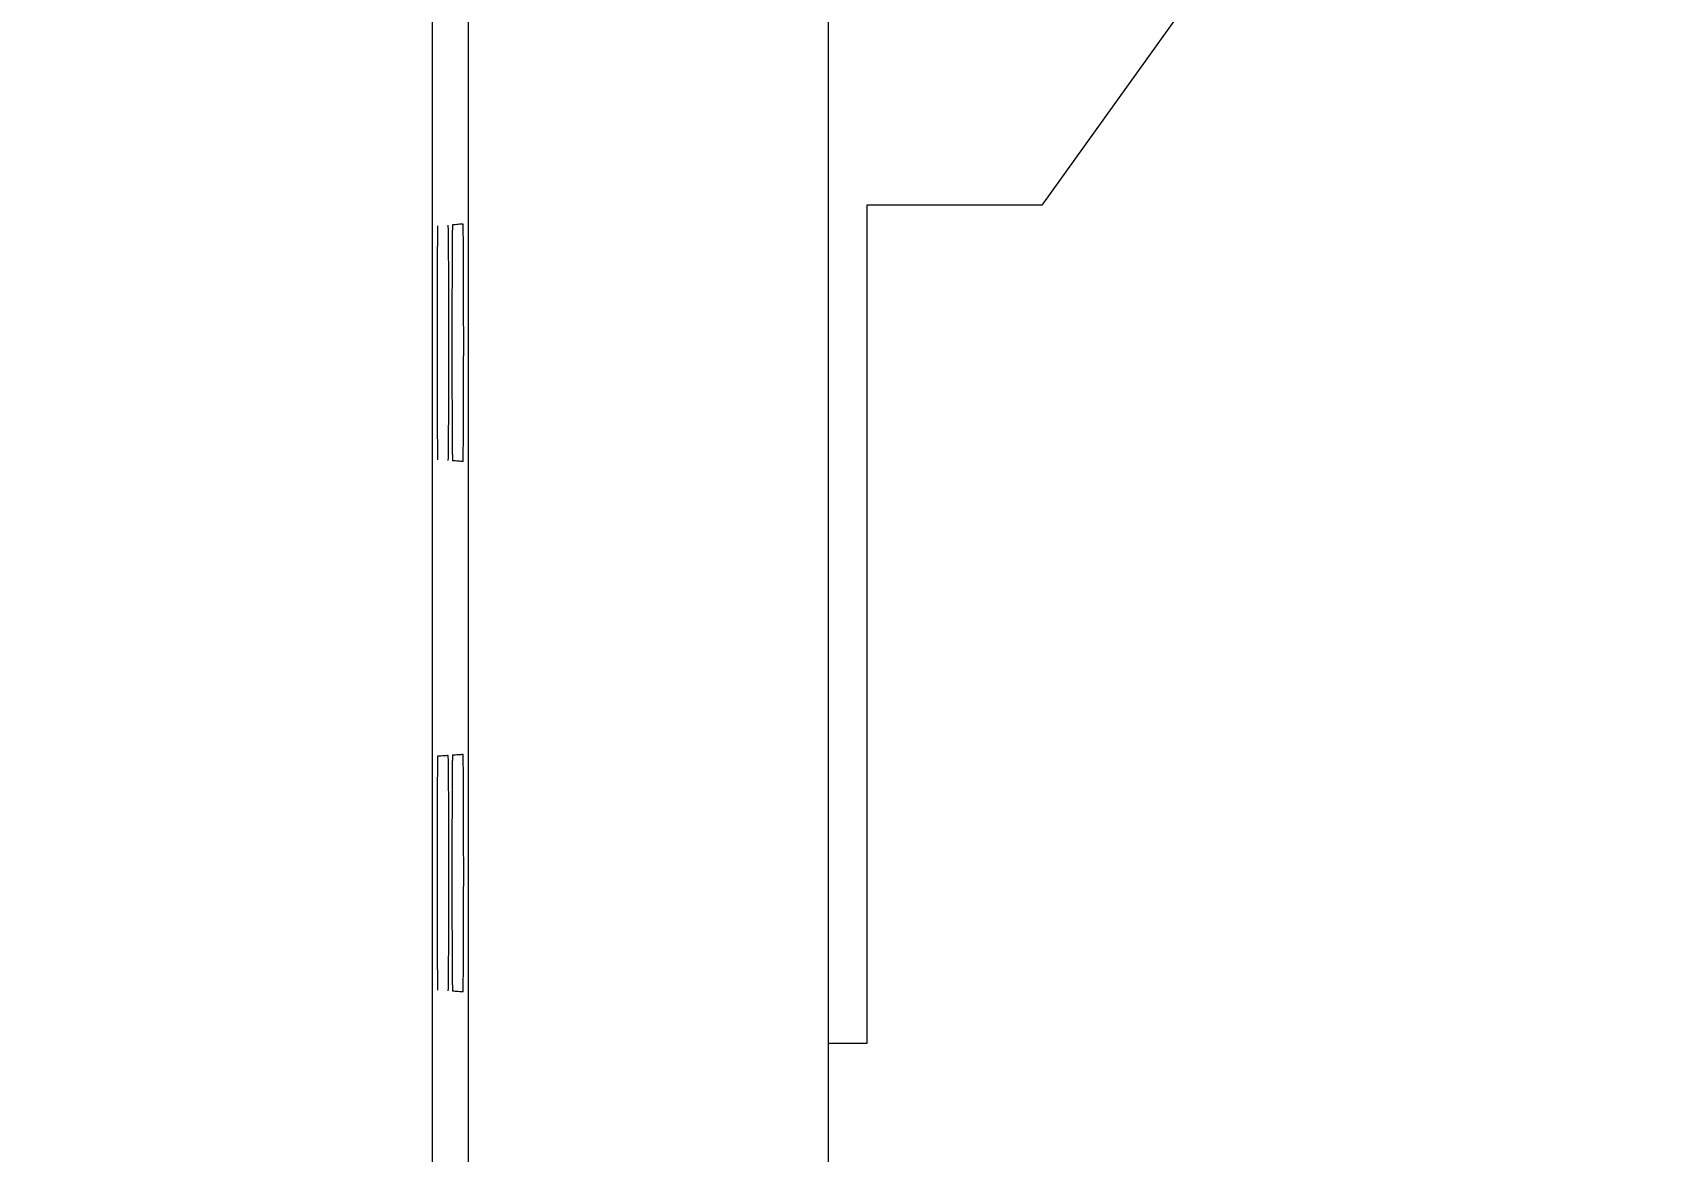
# Model space of a CAD drawing. Header units: millimetres. Extents: x -195 to 1349, y 148 to 750.
# Drawn here: x 1254.91 to 1268.66, y 326.37 to 335.87 of the extents above; entities that cross this region are included whole.
import ezdxf

# ---------------------------------------------------------------- set-up
doc = ezdxf.new("R2010")
doc.units = ezdxf.units.MM
doc.layers.get('0').update_dxf_attribs({"linetype": 'CONTINUOUS'})
doc.layers.get('Defpoints').update_dxf_attribs({"linetype": 'CONTINUOUS'})
doc.layers.add('4', color=7, linetype='CONTINUOUS', true_color=0xffffff)
doc.layers.add('55', color=7, linetype='CONTINUOUS', true_color=0xffffff)
doc.styles.add('ROMANC', font='romanc.shx', dxfattribs={"bigfont": 'gbcbig.shx'})
doc.dimstyles.new('YanXiu', dxfattribs={"dimtxt": 3.5, "dimasz": 2.2, "dimexe": 0.66, "dimexo": 0.66, "dimgap": 0.66, "dimtad": 0, "dimdec": 1, "dimdsep": 46, "dimtxsty": 'ROMANC', "dimcen": 0, "dimclrd": 131, "dimclre": 131, "dimclrt": 42, "dimazin": 2, "dimtfac": 1, "dimtdec": 1, "dimtofl": 0, "dimtmove": 0, "dimatfit": 3, "dimfxl": 1, "dimlwd": 5, "dimlwe": 5, "dimarcsym": 0})

# ---------------------------------------------------------------- blocks, each defined once
blk = doc.blocks.new('*D57')
at = {"color": 131, "lineweight": 5, "transparency": 16777216}
for p, q in [((1258.018, 492.781), (1285.866, 492.781)), ((1285.206, 490.581), (1285.206, 412.229)), ((1285.206, 319.889), (1285.206, 398.242)), ((1258.693, 317.689), (1285.866, 317.689))]:
    blk.add_line(p, q, dxfattribs=at)
at = {"color": 131, "lineweight": 18, "transparency": 16777216}
for points in [[(1284.839, 490.581), (1285.573, 490.581), (1285.206, 492.781)], [(1284.839, 319.889), (1285.573, 319.889), (1285.206, 317.689)]]:
    blk.add_solid(points, dxfattribs=at)
at = {"layer": 'Defpoints', "color": 0, "lineweight": 18, "transparency": 16777216}
for p in [(1257.358, 492.781), (1258.033, 317.689), (1285.206, 317.689)]:
    blk.add_point(p, dxfattribs=at)
at = {"color": 42, "lineweight": 18, "transparency": 16777216, "insert": (1285.206, 405.235), "char_height": 3.5, "attachment_point": 5, "rotation": 90, "style": 'ROMANC'}
blk.add_mtext('175.1', dxfattribs=at)
blk = doc.blocks.new('*D61')
at = {"color": 131, "lineweight": 5, "transparency": 16777216}
for p, q in [((1248.12, 488.732), (1273.648, 488.732)), ((1272.988, 486.532), (1272.988, 410.145)), ((1272.988, 323.939), (1272.988, 400.325)), ((1248.12, 321.739), (1273.648, 321.739))]:
    blk.add_line(p, q, dxfattribs=at)
at = {"color": 131, "lineweight": 18, "transparency": 16777216}
for points in [[(1272.621, 486.532), (1273.355, 486.532), (1272.988, 488.732)], [(1272.621, 323.939), (1273.355, 323.939), (1272.988, 321.739)]]:
    blk.add_solid(points, dxfattribs=at)
at = {"layer": 'Defpoints', "color": 0, "lineweight": 18, "transparency": 16777216}
for p in [(1247.46, 488.732), (1247.46, 321.739), (1272.988, 321.739)]:
    blk.add_point(p, dxfattribs=at)
at = {"color": 42, "lineweight": 18, "transparency": 16777216, "insert": (1272.988, 405.235), "char_height": 3.5, "attachment_point": 5, "rotation": 90, "style": 'ROMANC'}
blk.add_mtext('167', dxfattribs=at)
blk = doc.blocks.new('*D62')
at = {"color": 131, "lineweight": 5, "transparency": 16777216}
for p, q in [((1256.338, 491.231), (1278.941, 491.231)), ((1278.281, 489.031), (1278.281, 410.145)), ((1278.281, 321.439), (1278.281, 400.325)), ((1257.583, 319.239), (1278.941, 319.239))]:
    blk.add_line(p, q, dxfattribs=at)
at = {"color": 131, "lineweight": 18, "transparency": 16777216}
for points in [[(1277.914, 489.031), (1278.648, 489.031), (1278.281, 491.231)], [(1277.914, 321.439), (1278.648, 321.439), (1278.281, 319.239)]]:
    blk.add_solid(points, dxfattribs=at)
at = {"layer": 'Defpoints', "color": 0, "lineweight": 18, "transparency": 16777216}
for p in [(1255.678, 491.231), (1256.923, 319.239), (1278.281, 319.239)]:
    blk.add_point(p, dxfattribs=at)
at = {"color": 42, "lineweight": 18, "transparency": 16777216, "insert": (1278.281, 405.235), "char_height": 3.5, "attachment_point": 5, "rotation": 90, "style": 'ROMANC'}
blk.add_mtext('172', dxfattribs=at)
blk = doc.blocks.new('*D63')
at = {"color": 131, "lineweight": 5, "transparency": 16777216}
for p, q in [((1244.605, 499.735), (1291.557, 499.735)), ((1290.897, 497.535), (1290.897, 410.145)), ((1290.897, 312.935), (1290.897, 400.325)), ((1244.997, 310.735), (1291.557, 310.735))]:
    blk.add_line(p, q, dxfattribs=at)
at = {"color": 131, "lineweight": 18, "transparency": 16777216}
for points in [[(1290.53, 497.535), (1291.264, 497.535), (1290.897, 499.735)], [(1290.53, 312.935), (1291.264, 312.935), (1290.897, 310.735)]]:
    blk.add_solid(points, dxfattribs=at)
at = {"layer": 'Defpoints', "color": 0, "lineweight": 18, "transparency": 16777216}
for p in [(1243.945, 499.735), (1244.337, 310.735), (1290.897, 310.735)]:
    blk.add_point(p, dxfattribs=at)
at = {"color": 42, "lineweight": 18, "transparency": 16777216, "insert": (1290.897, 405.235), "char_height": 3.5, "attachment_point": 5, "rotation": 90, "style": 'ROMANC'}
blk.add_mtext('189', dxfattribs=at)
blk = doc.blocks.new('*D64')
at = {"color": 131, "lineweight": 5, "transparency": 16777216}
for p, q in [((1260.272, 505.033), (1297.486, 505.033)), ((1296.826, 502.833), (1296.826, 412.645)), ((1296.826, 307.638), (1296.826, 397.825)), ((1259.363, 305.438), (1297.486, 305.438))]:
    blk.add_line(p, q, dxfattribs=at)
at = {"color": 131, "lineweight": 18, "transparency": 16777216}
for points in [[(1296.46, 502.833), (1297.193, 502.833), (1296.826, 505.033)], [(1296.46, 307.638), (1297.193, 307.638), (1296.826, 305.438)]]:
    blk.add_solid(points, dxfattribs=at)
at = {"layer": 'Defpoints', "color": 0, "lineweight": 18, "transparency": 16777216}
for p in [(1259.612, 505.033), (1296.826, 505.033), (1258.703, 305.438)]:
    blk.add_point(p, dxfattribs=at)
at = {"color": 42, "lineweight": 18, "transparency": 16777216, "insert": (1296.826, 405.235), "char_height": 3.5, "attachment_point": 5, "rotation": 90, "style": 'ROMANC'}
blk.add_mtext('199.6', dxfattribs=at)

msp = doc.modelspace()

# ---------------------------------------------------------------- linework, layer by layer
at = {"layer": '4', "color": 7, "linetype": 'Continuous', "lineweight": 18}
for p, q in [((1261.659, 493.431), (1261.659, 317.039)), ((1258.609, 317.689), (1258.609, 492.781))]:
    msp.add_line(p, q, dxfattribs=at)
for points, knots in [([(1258.301, 352.485), (1258.301, 352.341), (1258.301, 352.197), (1258.301, 341.231), (1258.301, 330.41), (1258.301, 319.588)], [0, 0, 0, 0, 0.013153, 0.013153, 1, 1, 1, 1]), ([(1258.438, 332.237), (1258.438, 332.237), (1258.438, 332.243), (1258.439, 332.262), (1258.439, 332.27), (1258.439, 332.285), (1258.439, 332.29), (1258.439, 332.301), (1258.439, 332.307), (1258.44, 332.325), (1258.44, 332.353), (1258.44, 332.387), (1258.441, 332.414), (1258.441, 332.423), (1258.441, 332.443), (1258.441, 332.453), (1258.441, 332.484), (1258.441, 332.506), (1258.442, 332.575), (1258.442, 332.625), (1258.442, 332.694), (1258.442, 332.708), (1258.442, 332.736), (1258.442, 332.75), (1258.442, 332.793), (1258.442, 332.823), (1258.442, 332.883), (1258.443, 332.913), (1258.443, 332.96), (1258.443, 332.976), (1258.443, 333.008), (1258.443, 333.024), (1258.443, 333.072), (1258.443, 333.137), (1258.443, 333.202), (1258.443, 333.267), (1258.443, 333.3), (1258.443, 333.349), (1258.443, 333.365), (1258.443, 333.398), (1258.443, 333.478), (1258.443, 333.556), (1258.442, 333.632), (1258.442, 333.647), (1258.442, 333.676), (1258.442, 333.691), (1258.442, 333.734), (1258.442, 333.762), (1258.442, 333.844), (1258.442, 333.894), (1258.441, 333.952), (1258.441, 333.964), (1258.441, 333.986), (1258.441, 333.996), (1258.441, 334.027), (1258.441, 334.047), (1258.44, 334.083), (1258.44, 334.1), (1258.44, 334.131), (1258.44, 334.145), (1258.439, 334.17), (1258.439, 334.192), (1258.439, 334.208), (1258.438, 334.221), (1258.438, 334.226), (1258.438, 334.232), (1258.438, 334.234), (1258.438, 334.234)], [0, 0, 0, 0, 0.0625, 0.0625, 0.09375, 0.09375, 0.109375, 0.109375, 0.125, 0.125, 0.15625, 0.1875, 0.1875, 0.203125, 0.203125, 0.21875, 0.21875, 0.25, 0.25, 0.3125, 0.3125, 0.328125, 0.328125, 0.34375, 0.34375, 0.375, 0.375, 0.40625, 0.40625, 0.421875, 0.421875, 0.4375, 0.4375, 0.46875, 0.5, 0.5, 0.53125, 0.53125, 0.546875, 0.546875, 0.5625, 0.625, 0.625, 0.640625, 0.640625, 0.65625, 0.65625, 0.6875, 0.6875, 0.75, 0.75, 0.765625, 0.765625, 0.78125, 0.78125, 0.8125, 0.8125, 0.84375, 0.84375, 0.875, 0.875, 0.90625, 0.9375, 0.9375, 0.96875, 0.96875, 1, 1, 1, 1]), ([(1258.474, 334.236), (1258.474, 334.236), (1258.473, 334.23), (1258.473, 334.211), (1258.473, 334.203), (1258.472, 334.184), (1258.472, 334.172), (1258.472, 334.147), (1258.472, 334.119), (1258.471, 334.086), (1258.471, 334.059), (1258.471, 334.049), (1258.471, 334.03), (1258.471, 334.019), (1258.471, 333.988), (1258.471, 333.966), (1258.47, 333.897), (1258.47, 333.847), (1258.47, 333.778), (1258.47, 333.764), (1258.47, 333.736), (1258.47, 333.722), (1258.469, 333.678), (1258.469, 333.649), (1258.469, 333.589), (1258.469, 333.558), (1258.469, 333.511), (1258.469, 333.495), (1258.469, 333.463), (1258.469, 333.447), (1258.469, 333.399), (1258.469, 333.334), (1258.469, 333.269), (1258.469, 333.204), (1258.469, 333.171), (1258.469, 333.122), (1258.469, 333.105), (1258.469, 333.073), (1258.469, 332.992), (1258.469, 332.914), (1258.469, 332.838), (1258.469, 332.823), (1258.469, 332.793), (1258.469, 332.779), (1258.47, 332.735), (1258.47, 332.707), (1258.47, 332.626), (1258.47, 332.575), (1258.47, 332.517), (1258.471, 332.505), (1258.471, 332.483), (1258.471, 332.473), (1258.471, 332.441), (1258.471, 332.422), (1258.471, 332.386), (1258.471, 332.369), (1258.472, 332.338), (1258.472, 332.324), (1258.472, 332.298), (1258.473, 332.276), (1258.473, 332.26), (1258.473, 332.248), (1258.473, 332.243), (1258.474, 332.236), (1258.474, 332.234), (1258.474, 332.234)], [0, 0, 0, 0, 0.0625, 0.0625, 0.09375, 0.09375, 0.125, 0.125, 0.15625, 0.1875, 0.1875, 0.203125, 0.203125, 0.21875, 0.21875, 0.25, 0.25, 0.3125, 0.3125, 0.328125, 0.328125, 0.34375, 0.34375, 0.375, 0.375, 0.40625, 0.40625, 0.421875, 0.421875, 0.4375, 0.4375, 0.46875, 0.5, 0.5, 0.53125, 0.53125, 0.546875, 0.546875, 0.5625, 0.625, 0.625, 0.640625, 0.640625, 0.65625, 0.65625, 0.6875, 0.6875, 0.75, 0.75, 0.765625, 0.765625, 0.78125, 0.78125, 0.8125, 0.8125, 0.84375, 0.84375, 0.875, 0.875, 0.90625, 0.9375, 0.9375, 0.96875, 0.96875, 1, 1, 1, 1]), ([(1258.563, 334.242), (1258.55, 334.241), (1258.537, 334.241), (1258.514, 334.239), (1258.505, 334.238), (1258.489, 334.237), (1258.481, 334.237), (1258.474, 334.236)], [0, 0, 0, 0, 0.448295, 0.448295, 0.75351, 0.75351, 1, 1, 1, 1]), ([(1258.563, 332.228), (1258.564, 332.228), (1258.564, 332.235), (1258.564, 332.254), (1258.565, 332.262), (1258.565, 332.276), (1258.565, 332.281), (1258.565, 332.293), (1258.565, 332.299), (1258.565, 332.317), (1258.566, 332.346), (1258.566, 332.379), (1258.566, 332.407), (1258.566, 332.416), (1258.566, 332.436), (1258.567, 332.446), (1258.567, 332.478), (1258.567, 332.5), (1258.567, 332.569), (1258.567, 332.62), (1258.568, 332.689), (1258.568, 332.703), (1258.568, 332.731), (1258.568, 332.746), (1258.568, 332.789), (1258.568, 332.819), (1258.568, 332.88), (1258.568, 332.911), (1258.568, 332.958), (1258.568, 332.974), (1258.568, 333.006), (1258.568, 333.022), (1258.568, 333.071), (1258.569, 333.136), (1258.569, 333.202), (1258.569, 333.267), (1258.569, 333.3), (1258.569, 333.35), (1258.569, 333.366), (1258.568, 333.399), (1258.568, 333.48), (1258.568, 333.559), (1258.568, 333.635), (1258.568, 333.65), (1258.568, 333.68), (1258.568, 333.695), (1258.568, 333.739), (1258.568, 333.767), (1258.567, 333.849), (1258.567, 333.9), (1258.567, 333.959), (1258.567, 333.97), (1258.567, 333.992), (1258.567, 334.003), (1258.566, 334.034), (1258.566, 334.054), (1258.566, 334.091), (1258.566, 334.107), (1258.566, 334.139), (1258.565, 334.153), (1258.565, 334.178), (1258.565, 334.2), (1258.564, 334.216), (1258.564, 334.229), (1258.564, 334.234), (1258.564, 334.241), (1258.563, 334.242), (1258.563, 334.242)], [0, 0, 0, 0, 0.0625, 0.0625, 0.09375, 0.09375, 0.109375, 0.109375, 0.125, 0.125, 0.15625, 0.1875, 0.1875, 0.203125, 0.203125, 0.21875, 0.21875, 0.25, 0.25, 0.3125, 0.3125, 0.328125, 0.328125, 0.34375, 0.34375, 0.375, 0.375, 0.40625, 0.40625, 0.421875, 0.421875, 0.4375, 0.4375, 0.46875, 0.5, 0.5, 0.53125, 0.53125, 0.546875, 0.546875, 0.5625, 0.625, 0.625, 0.640625, 0.640625, 0.65625, 0.65625, 0.6875, 0.6875, 0.75, 0.75, 0.765625, 0.765625, 0.78125, 0.78125, 0.8125, 0.8125, 0.84375, 0.84375, 0.875, 0.875, 0.90625, 0.9375, 0.9375, 0.96875, 0.96875, 1, 1, 1, 1]), ([(1258.348, 334.227), (1258.348, 334.227), (1258.348, 334.221), (1258.347, 334.202), (1258.347, 334.194), (1258.347, 334.175), (1258.347, 334.164), (1258.346, 334.139), (1258.346, 334.112), (1258.346, 334.078), (1258.345, 334.051), (1258.345, 334.042), (1258.345, 334.023), (1258.345, 334.013), (1258.345, 333.981), (1258.345, 333.96), (1258.344, 333.891), (1258.344, 333.841), (1258.344, 333.773), (1258.344, 333.76), (1258.344, 333.732), (1258.344, 333.717), (1258.344, 333.674), (1258.344, 333.645), (1258.344, 333.586), (1258.343, 333.555), (1258.343, 333.509), (1258.343, 333.493), (1258.343, 333.461), (1258.343, 333.445), (1258.343, 333.397), (1258.343, 333.333), (1258.343, 333.269), (1258.343, 333.204), (1258.343, 333.171), (1258.343, 333.123), (1258.343, 333.106), (1258.343, 333.074), (1258.343, 332.994), (1258.343, 332.917), (1258.344, 332.842), (1258.344, 332.827), (1258.344, 332.797), (1258.344, 332.783), (1258.344, 332.739), (1258.344, 332.712), (1258.344, 332.631), (1258.344, 332.581), (1258.345, 332.523), (1258.345, 332.512), (1258.345, 332.49), (1258.345, 332.479), (1258.345, 332.448), (1258.345, 332.429), (1258.346, 332.393), (1258.346, 332.376), (1258.346, 332.346), (1258.346, 332.332), (1258.347, 332.307), (1258.347, 332.285), (1258.347, 332.269), (1258.348, 332.256), (1258.348, 332.251), (1258.348, 332.245), (1258.348, 332.243), (1258.348, 332.243)], [0, 0, 0, 0, 0.0625, 0.0625, 0.09375, 0.09375, 0.125, 0.125, 0.15625, 0.1875, 0.1875, 0.203125, 0.203125, 0.21875, 0.21875, 0.25, 0.25, 0.3125, 0.3125, 0.328125, 0.328125, 0.34375, 0.34375, 0.375, 0.375, 0.40625, 0.40625, 0.421875, 0.421875, 0.4375, 0.4375, 0.46875, 0.5, 0.5, 0.53125, 0.53125, 0.546875, 0.546875, 0.5625, 0.625, 0.625, 0.640625, 0.640625, 0.65625, 0.65625, 0.6875, 0.6875, 0.75, 0.75, 0.765625, 0.765625, 0.78125, 0.78125, 0.8125, 0.8125, 0.84375, 0.84375, 0.875, 0.875, 0.90625, 0.9375, 0.9375, 0.96875, 0.96875, 1, 1, 1, 1]), ([(1258.563, 332.228), (1258.55, 332.229), (1258.537, 332.23), (1258.514, 332.232), (1258.505, 332.232), (1258.489, 332.233), (1258.481, 332.234), (1258.474, 332.234)], [0, 0, 0, 0, 0.448296, 0.448296, 0.75351, 0.75351, 1, 1, 1, 1]), ([(1258.348, 329.727), (1258.348, 329.727), (1258.348, 329.721), (1258.347, 329.702), (1258.347, 329.694), (1258.347, 329.675), (1258.347, 329.664), (1258.346, 329.639), (1258.346, 329.612), (1258.346, 329.578), (1258.345, 329.551), (1258.345, 329.542), (1258.345, 329.523), (1258.345, 329.513), (1258.345, 329.481), (1258.345, 329.46), (1258.344, 329.391), (1258.344, 329.341), (1258.344, 329.273), (1258.344, 329.26), (1258.344, 329.232), (1258.344, 329.217), (1258.344, 329.174), (1258.344, 329.145), (1258.344, 329.086), (1258.343, 329.055), (1258.343, 329.009), (1258.343, 328.993), (1258.343, 328.961), (1258.343, 328.945), (1258.343, 328.897), (1258.343, 328.833), (1258.343, 328.769), (1258.343, 328.704), (1258.343, 328.671), (1258.343, 328.623), (1258.343, 328.606), (1258.343, 328.574), (1258.343, 328.494), (1258.343, 328.417), (1258.344, 328.342), (1258.344, 328.327), (1258.344, 328.297), (1258.344, 328.283), (1258.344, 328.239), (1258.344, 328.212), (1258.344, 328.131), (1258.344, 328.081), (1258.345, 328.023), (1258.345, 328.012), (1258.345, 327.99), (1258.345, 327.979), (1258.345, 327.948), (1258.345, 327.929), (1258.346, 327.893), (1258.346, 327.876), (1258.346, 327.846), (1258.346, 327.832), (1258.347, 327.807), (1258.347, 327.785), (1258.347, 327.769), (1258.348, 327.756), (1258.348, 327.751), (1258.348, 327.745), (1258.348, 327.743), (1258.348, 327.743)], [0, 0, 0, 0, 0.0625, 0.0625, 0.09375, 0.09375, 0.125, 0.125, 0.15625, 0.1875, 0.1875, 0.203125, 0.203125, 0.21875, 0.21875, 0.25, 0.25, 0.3125, 0.3125, 0.328125, 0.328125, 0.34375, 0.34375, 0.375, 0.375, 0.40625, 0.40625, 0.421875, 0.421875, 0.4375, 0.4375, 0.46875, 0.5, 0.5, 0.53125, 0.53125, 0.546875, 0.546875, 0.5625, 0.625, 0.625, 0.640625, 0.640625, 0.65625, 0.65625, 0.6875, 0.6875, 0.75, 0.75, 0.765625, 0.765625, 0.78125, 0.78125, 0.8125, 0.8125, 0.84375, 0.84375, 0.875, 0.875, 0.90625, 0.9375, 0.9375, 0.96875, 0.96875, 1, 1, 1, 1]), ([(1258.438, 329.734), (1258.425, 329.733), (1258.413, 329.732), (1258.392, 329.73), (1258.384, 329.73), (1258.366, 329.729), (1258.357, 329.728), (1258.348, 329.727)], [0, 0, 0, 0, 0.406541, 0.406541, 0.703271, 0.703271, 1, 1, 1, 1]), ([(1258.438, 327.737), (1258.438, 327.737), (1258.438, 327.743), (1258.439, 327.762), (1258.439, 327.77), (1258.439, 327.785), (1258.439, 327.79), (1258.439, 327.801), (1258.439, 327.807), (1258.44, 327.825), (1258.44, 327.853), (1258.44, 327.887), (1258.441, 327.914), (1258.441, 327.923), (1258.441, 327.943), (1258.441, 327.953), (1258.441, 327.984), (1258.441, 328.006), (1258.442, 328.075), (1258.442, 328.125), (1258.442, 328.194), (1258.442, 328.208), (1258.442, 328.236), (1258.442, 328.25), (1258.442, 328.293), (1258.442, 328.323), (1258.442, 328.383), (1258.443, 328.413), (1258.443, 328.46), (1258.443, 328.476), (1258.443, 328.508), (1258.443, 328.524), (1258.443, 328.572), (1258.443, 328.637), (1258.443, 328.702), (1258.443, 328.767), (1258.443, 328.8), (1258.443, 328.849), (1258.443, 328.865), (1258.443, 328.898), (1258.443, 328.978), (1258.443, 329.056), (1258.442, 329.132), (1258.442, 329.147), (1258.442, 329.176), (1258.442, 329.191), (1258.442, 329.234), (1258.442, 329.262), (1258.442, 329.344), (1258.442, 329.394), (1258.441, 329.452), (1258.441, 329.464), (1258.441, 329.486), (1258.441, 329.496), (1258.441, 329.527), (1258.441, 329.547), (1258.44, 329.583), (1258.44, 329.6), (1258.44, 329.631), (1258.44, 329.645), (1258.439, 329.67), (1258.439, 329.692), (1258.439, 329.708), (1258.438, 329.721), (1258.438, 329.726), (1258.438, 329.732), (1258.438, 329.734), (1258.438, 329.734)], [0, 0, 0, 0, 0.0625, 0.0625, 0.09375, 0.09375, 0.109375, 0.109375, 0.125, 0.125, 0.15625, 0.1875, 0.1875, 0.203125, 0.203125, 0.21875, 0.21875, 0.25, 0.25, 0.3125, 0.3125, 0.328125, 0.328125, 0.34375, 0.34375, 0.375, 0.375, 0.40625, 0.40625, 0.421875, 0.421875, 0.4375, 0.4375, 0.46875, 0.5, 0.5, 0.53125, 0.53125, 0.546875, 0.546875, 0.5625, 0.625, 0.625, 0.640625, 0.640625, 0.65625, 0.65625, 0.6875, 0.6875, 0.75, 0.75, 0.765625, 0.765625, 0.78125, 0.78125, 0.8125, 0.8125, 0.84375, 0.84375, 0.875, 0.875, 0.90625, 0.9375, 0.9375, 0.96875, 0.96875, 1, 1, 1, 1]), ([(1258.474, 329.736), (1258.474, 329.736), (1258.473, 329.73), (1258.473, 329.711), (1258.473, 329.703), (1258.472, 329.684), (1258.472, 329.672), (1258.472, 329.647), (1258.472, 329.619), (1258.471, 329.586), (1258.471, 329.559), (1258.471, 329.549), (1258.471, 329.53), (1258.471, 329.519), (1258.471, 329.488), (1258.471, 329.466), (1258.47, 329.397), (1258.47, 329.347), (1258.47, 329.278), (1258.47, 329.264), (1258.47, 329.236), (1258.47, 329.222), (1258.469, 329.178), (1258.469, 329.149), (1258.469, 329.089), (1258.469, 329.058), (1258.469, 329.011), (1258.469, 328.995), (1258.469, 328.963), (1258.469, 328.947), (1258.469, 328.899), (1258.469, 328.834), (1258.469, 328.769), (1258.469, 328.704), (1258.469, 328.671), (1258.469, 328.622), (1258.469, 328.605), (1258.469, 328.573), (1258.469, 328.492), (1258.469, 328.414), (1258.469, 328.338), (1258.469, 328.323), (1258.469, 328.293), (1258.469, 328.279), (1258.47, 328.235), (1258.47, 328.207), (1258.47, 328.126), (1258.47, 328.075), (1258.47, 328.017), (1258.471, 328.005), (1258.471, 327.983), (1258.471, 327.973), (1258.471, 327.941), (1258.471, 327.922), (1258.471, 327.886), (1258.471, 327.869), (1258.472, 327.838), (1258.472, 327.824), (1258.472, 327.798), (1258.473, 327.776), (1258.473, 327.76), (1258.473, 327.748), (1258.473, 327.743), (1258.474, 327.736), (1258.474, 327.734), (1258.474, 327.734)], [0, 0, 0, 0, 0.0625, 0.0625, 0.09375, 0.09375, 0.125, 0.125, 0.15625, 0.1875, 0.1875, 0.203125, 0.203125, 0.21875, 0.21875, 0.25, 0.25, 0.3125, 0.3125, 0.328125, 0.328125, 0.34375, 0.34375, 0.375, 0.375, 0.40625, 0.40625, 0.421875, 0.421875, 0.4375, 0.4375, 0.46875, 0.5, 0.5, 0.53125, 0.53125, 0.546875, 0.546875, 0.5625, 0.625, 0.625, 0.640625, 0.640625, 0.65625, 0.65625, 0.6875, 0.6875, 0.75, 0.75, 0.765625, 0.765625, 0.78125, 0.78125, 0.8125, 0.8125, 0.84375, 0.84375, 0.875, 0.875, 0.90625, 0.9375, 0.9375, 0.96875, 0.96875, 1, 1, 1, 1]), ([(1258.563, 329.742), (1258.55, 329.741), (1258.537, 329.741), (1258.514, 329.739), (1258.505, 329.738), (1258.489, 329.737), (1258.481, 329.737), (1258.474, 329.736)], [0, 0, 0, 0, 0.448295, 0.448295, 0.75351, 0.75351, 1, 1, 1, 1]), ([(1258.563, 327.728), (1258.564, 327.728), (1258.564, 327.735), (1258.564, 327.754), (1258.565, 327.762), (1258.565, 327.776), (1258.565, 327.781), (1258.565, 327.793), (1258.565, 327.799), (1258.565, 327.817), (1258.566, 327.846), (1258.566, 327.879), (1258.566, 327.907), (1258.566, 327.916), (1258.566, 327.936), (1258.567, 327.946), (1258.567, 327.978), (1258.567, 328), (1258.567, 328.069), (1258.567, 328.12), (1258.568, 328.189), (1258.568, 328.203), (1258.568, 328.231), (1258.568, 328.246), (1258.568, 328.289), (1258.568, 328.319), (1258.568, 328.38), (1258.568, 328.411), (1258.568, 328.458), (1258.568, 328.474), (1258.568, 328.506), (1258.568, 328.522), (1258.568, 328.571), (1258.569, 328.636), (1258.569, 328.702), (1258.569, 328.767), (1258.569, 328.8), (1258.569, 328.85), (1258.569, 328.866), (1258.568, 328.899), (1258.568, 328.98), (1258.568, 329.059), (1258.568, 329.135), (1258.568, 329.15), (1258.568, 329.18), (1258.568, 329.195), (1258.568, 329.239), (1258.568, 329.267), (1258.567, 329.349), (1258.567, 329.4), (1258.567, 329.459), (1258.567, 329.47), (1258.567, 329.492), (1258.567, 329.503), (1258.566, 329.534), (1258.566, 329.554), (1258.566, 329.591), (1258.566, 329.607), (1258.566, 329.639), (1258.565, 329.653), (1258.565, 329.678), (1258.565, 329.7), (1258.564, 329.716), (1258.564, 329.729), (1258.564, 329.734), (1258.564, 329.741), (1258.563, 329.742), (1258.563, 329.742)], [0, 0, 0, 0, 0.0625, 0.0625, 0.09375, 0.09375, 0.109375, 0.109375, 0.125, 0.125, 0.15625, 0.1875, 0.1875, 0.203125, 0.203125, 0.21875, 0.21875, 0.25, 0.25, 0.3125, 0.3125, 0.328125, 0.328125, 0.34375, 0.34375, 0.375, 0.375, 0.40625, 0.40625, 0.421875, 0.421875, 0.4375, 0.4375, 0.46875, 0.5, 0.5, 0.53125, 0.53125, 0.546875, 0.546875, 0.5625, 0.625, 0.625, 0.640625, 0.640625, 0.65625, 0.65625, 0.6875, 0.6875, 0.75, 0.75, 0.765625, 0.765625, 0.78125, 0.78125, 0.8125, 0.8125, 0.84375, 0.84375, 0.875, 0.875, 0.90625, 0.9375, 0.9375, 0.96875, 0.96875, 1, 1, 1, 1]), ([(1258.563, 327.728), (1258.55, 327.729), (1258.537, 327.73), (1258.514, 327.732), (1258.505, 327.732), (1258.489, 327.733), (1258.481, 327.734), (1258.474, 327.734)], [0, 0, 0, 0, 0.448296, 0.448296, 0.75351, 0.75351, 1, 1, 1, 1])]:
    msp.add_open_spline(points, degree=3, knots=knots, dxfattribs=at)
at = {"layer": '55', "color": 7, "linetype": 'Continuous', "lineweight": 18}
for p, q in [((1265.545, 337.298), (1263.471, 334.402)), ((1263.471, 334.402), (1261.989, 334.402)), ((1261.989, 334.402), (1261.989, 327.29)), ((1261.989, 327.29), (1261.659, 327.29))]:
    msp.add_line(p, q, dxfattribs=at)

# ---------------------------------------------------------------- dimensions: what is measured, and where the dimension line sits
at = {"lineweight": 18}
for base, p1, p2, picture, middle in [((1296.826, 505.033), (1258.703, 305.438), (1259.612, 505.033), '*D64', (1296.826, 405.235)), ((1278.281, 319.239), (1255.678, 491.231), (1256.923, 319.239), '*D62', (1278.281, 405.235)), ((1272.988, 321.739), (1247.46, 488.732), (1247.46, 321.739), '*D61', (1272.988, 405.235))]:
    dim = msp.add_linear_dim(base=base, p1=p1, p2=p2, angle=90, dimstyle='YanXiu', dxfattribs=at)
    dim.commit()
    dim.dimension.update_dxf_attribs({"geometry": picture, "text_midpoint": middle})
for base, p1, p2, picture, middle in [((1290.897, 310.735), (1243.945, 499.735), (1244.337, 310.735), '*D63', (1290.897, 405.235)), ((1285.206, 317.689), (1257.358, 492.781), (1258.033, 317.689), '*D57', (1285.206, 405.235))]:
    dim = msp.add_linear_dim(base=base, p1=p1, p2=p2, angle=90, dimstyle='YanXiu', dxfattribs=at)
    dim.commit()
    dim.dimension.update_dxf_attribs({"geometry": picture, "text_midpoint": middle, "dimtype": 160})

doc.saveas('drawing.dxf')
